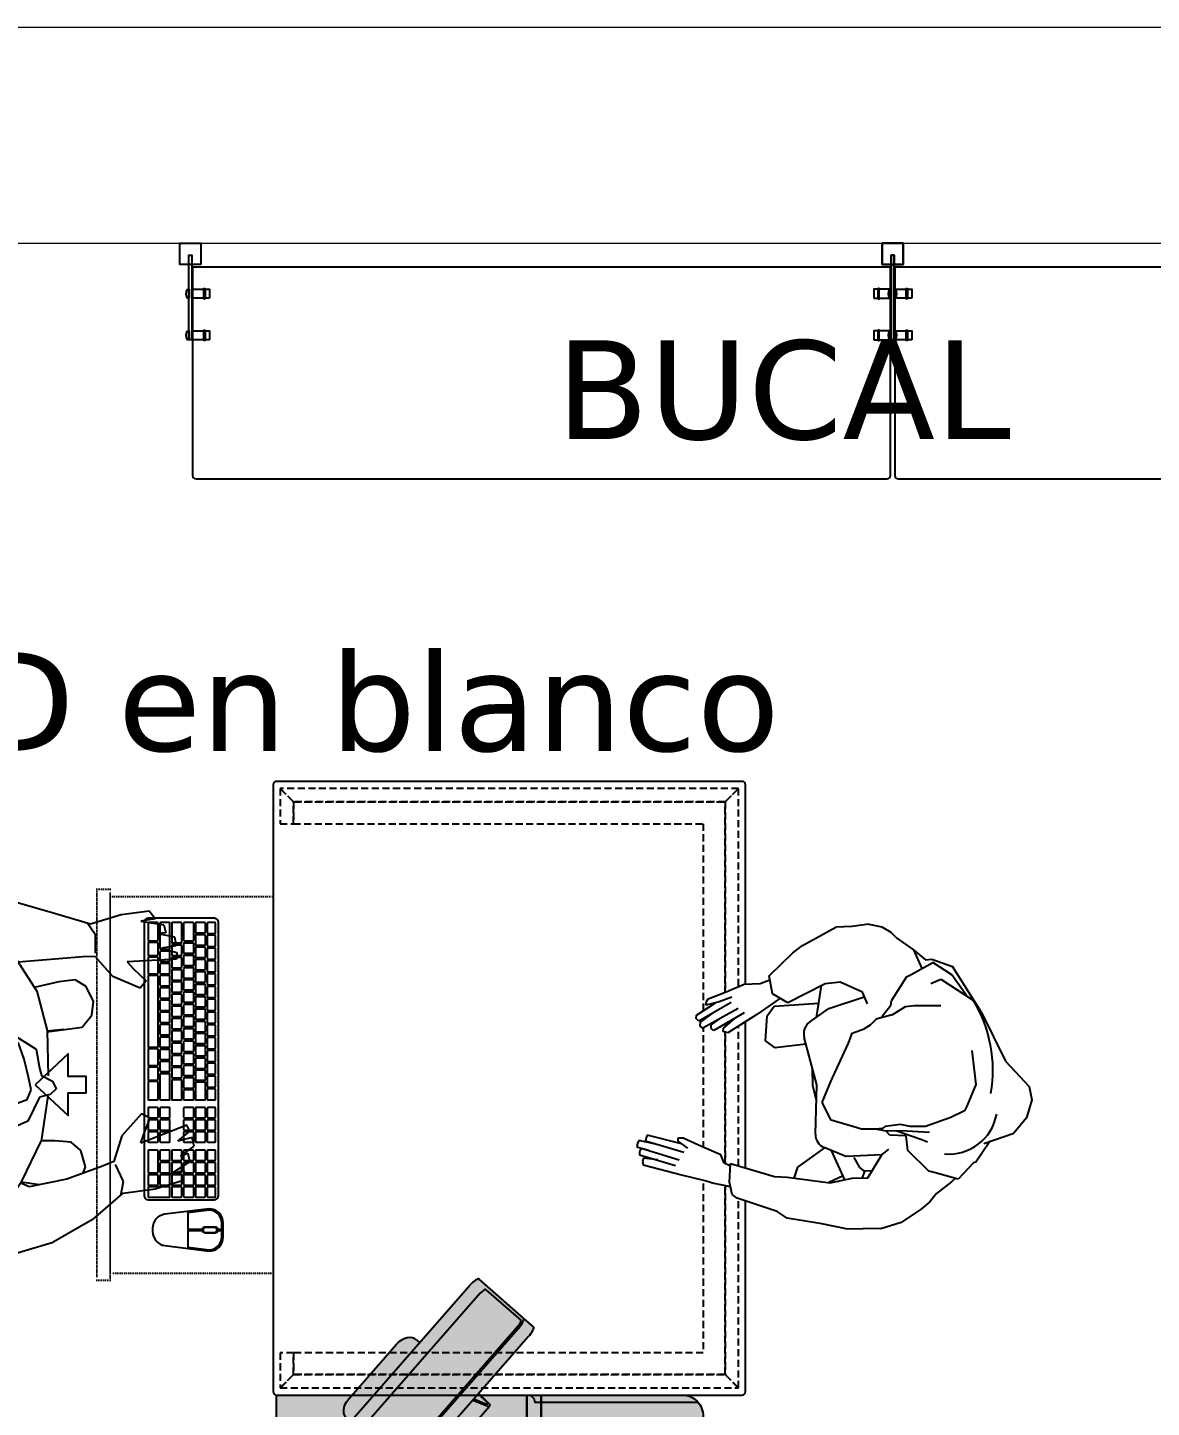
# Model space of a CAD drawing. Header units: inches. Extents: x -96389 to 34443, y 2 to 18625.
# Drawn here: x 24701 to 26295, y 10830 to 12786 of the extents above; entities that cross this region are included whole.
import ezdxf

# ---------------------------------------------------------------- set-up
doc = ezdxf.new("R2010")
doc.units = ezdxf.units.IN
doc.header["$LTSCALE"] = 2
doc.header["$MEASUREMENT"] = 0
doc.set_wipeout_variables(frame=1)
doc.linetypes.add('Discontinua JB', pattern=[0.75, 0.5, -0.25])
doc.linetypes.add('Puntets JB', pattern=[3, 0, -3])
for name, color, linetype in [('Arturo', 8, 'Continuous'), ('CONCEP 2D', 7, 'Continuous'), ('Imac JB', 8, 'Continuous'), ('Impresora Tiket JB', 8, 'Continuous'), ('Linea Capa Color 0000 JB', 7, 'Continuous'), ('Linea Capa Color 0140 Blau Vidre JB', 140, 'Continuous'), ('Linea Capa Color 0252 Gris Parets JB', 252, 'Continuous'), ('LÍNEA MEDIA', 255, 'Continuous'), ('TEXTO', 7, 'Continuous')]:
    doc.layers.add(name, color=color, linetype=linetype)

# ---------------------------------------------------------------- blocks, each defined once
blk = doc.blocks.new('Planta teclat + ratoli 2020 JB')
at = {"layer": 'Impresora Tiket JB'}
for points in [[(163.1, 99.5, 0.414201), (157.1, 105.4), (-229.9, 105.4, 0.38771), (-236, 99.9), (-236, 6, 0.414201), (-229.9, 0), (157.1, 0, 0.414201), (163.1, 6)], [(-214.2, 100.3, 0.450069), (-215.4, 101.5), (-228.7, 101.5, 0.45007), (-229.9, 100.3), (-229.9, 91, 0.411174), (-228.7, 89.5), (-215.4, 89.5, 0.411173), (-214.2, 91)], [(-196, 100.3, 0.450069), (-197.3, 101.5), (-210.6, 101.5, 0.45007), (-211.8, 100.3), (-211.8, 91, 0.411174), (-210.6, 89.5), (-197.3, 89.5, 0.411173), (-196, 91)], [(-177.9, 100.3, 0.450069), (-179.1, 101.5), (-192.4, 101.5, 0.45007), (-193.6, 100.3), (-193.6, 91, 0.411174), (-192.4, 89.5), (-179.1, 89.5, 0.411173), (-177.9, 91)], [(-159.8, 100.3, 0.450069), (-161, 101.5), (-174.3, 101.5, 0.45007), (-175.5, 100.3), (-175.5, 91, 0.411174), (-174.3, 89.5), (-161, 89.5, 0.411173), (-159.8, 91)], [(-141.6, 100.3, 0.450069), (-142.8, 101.5), (-156.1, 101.5, 0.45007), (-157.3, 100.3), (-157.3, 91, 0.411174), (-156.1, 89.5), (-142.8, 89.5, 0.411173), (-141.6, 91)], [(-123.5, 100.3, 0.450069), (-124.7, 101.5), (-138, 101.5, 0.45007), (-139.2, 100.3), (-139.2, 91, 0.411174), (-138, 89.5), (-124.7, 89.5, 0.411173), (-123.5, 91)], [(-105.3, 100.3, 0.450069), (-106.6, 101.5), (-119.9, 101.5, 0.45007), (-121.1, 100.3), (-121.1, 91, 0.411174), (-119.9, 89.5), (-106.6, 89.5, 0.411173), (-105.3, 91)], [(-87.2, 100.3, 0.450069), (-88.4, 101.5), (-101.7, 101.5, 0.45007), (-102.9, 100.3), (-102.9, 91, 0.411174), (-101.7, 89.5), (-88.4, 89.5, 0.411173), (-87.2, 91)], [(-69.1, 100.3, 0.450069), (-70.3, 101.5), (-83.6, 101.5, 0.45007), (-84.8, 100.3), (-84.8, 91, 0.411174), (-83.6, 89.5), (-70.3, 89.5, 0.411173), (-69.1, 91)], [(-50.9, 100.3, 0.450069), (-52.1, 101.5), (-65.4, 101.5, 0.45007), (-66.7, 100.3), (-66.7, 91, 0.411174), (-65.4, 89.5), (-52.1, 89.5, 0.411173), (-50.9, 91)], [(-32.8, 100.3, 0.450069), (-34, 101.5), (-47.3, 101.5, 0.45007), (-48.5, 100.3), (-48.5, 91, 0.411174), (-47.3, 89.5), (-34, 89.5, 0.411173), (-32.8, 91)], [(-14.7, 100.3, 0.450069), (-15.9, 101.5), (-29.2, 101.5, 0.45007), (-30.4, 100.3), (-30.4, 91, 0.411174), (-29.2, 89.5), (-15.9, 89.5, 0.411173), (-14.7, 91)], [(3.5, 100.3, 0.450069), (2.3, 101.5), (-11, 101.5, 0.45007), (-12.2, 100.3), (-12.2, 91, 0.411174), (-11, 89.5), (2.3, 89.5, 0.411173), (3.5, 91)], [(21.6, 100.3, 0.450069), (20.4, 101.5), (7.1, 101.5, 0.45007), (5.9, 100.3), (5.9, 91, 0.411174), (7.1, 89.5), (20.4, 89.5, 0.411173), (21.6, 91)], [(47, 100.3, 0.450069), (45.8, 101.5), (33.7, 101.5, 0.45007), (32.5, 100.3), (32.5, 91, 0.411174), (33.7, 89.5), (45.8, 89.5, 0.411173), (47, 91)], [(64.6, 100.3, 0.450069), (63.3, 101.5), (51.3, 101.5, 0.45007), (50, 100.3), (50, 91, 0.411174), (51.3, 89.5), (63.3, 89.5, 0.411173), (64.6, 91)], [(81.5, 100.3, 0.450069), (80.3, 101.5), (68.2, 101.5, 0.45007), (67, 100.3), (67, 91, 0.411174), (68.2, 89.5), (80.3, 89.5, 0.411173), (81.5, 91)], [(107.5, 100.3, 0.450069), (106.3, 101.5), (94.2, 101.5, 0.45007), (93, 100.3), (93, 91, 0.411174), (94.2, 89.5), (106.3, 89.5, 0.411173), (107.5, 91)], [(125, 100.3, 0.450069), (123.8, 101.5), (111.7, 101.5, 0.45007), (110.5, 100.3), (110.5, 91, 0.411174), (111.7, 89.5), (123.8, 89.5, 0.411173), (125, 91)], [(142.6, 100.3, 0.450069), (141.3, 101.5), (129.3, 101.5, 0.45007), (128, 100.3), (128, 91, 0.411174), (129.3, 89.5), (141.3, 89.5, 0.411173), (142.6, 91)], [(159.5, 100.3, 0.450069), (158.3, 101.5), (146.2, 101.5, 0.45007), (145, 100.3), (145, 91, 0.411174), (146.2, 89.5), (158.3, 89.5, 0.411173), (159.5, 91)], [(203.6, 12.2), (208.3, 12.2, 0.378242), (228.1, 29.7), (236, 92.2, 0.414214), (216, 112.2), (196, 112.2, 0.414214), (176, 92.2), (183.8, 29.7, 0.378242)], [(201.5, 100.2, -0.350001), (205, 104.6), (205, 110.2), (196, 110.2, 0.412242), (178, 92.3), (181.7, 62.2), (205, 62.2), (205, 82.8, -0.350001), (201.5, 87.2)], [(209.5, 100.2, 1), (202.5, 100.2), (202.5, 87.2, 1), (209.5, 87.2)], [(234, 92.3, 0.412242), (216, 110.2), (207, 110.2), (207, 104.6, -0.350001), (210.5, 100.2), (210.5, 87.2, -0.350001), (207, 82.8), (207, 62.2), (230.2, 62.2)], [(-215.4, 85.9, 0.414201), (-216.6, 87.1), (-228.7, 87.1, 0.414201), (-229.9, 85.9), (-229.9, 74, 0.414188), (-228.7, 72.8), (-216.6, 72.8, 0.414201), (-215.4, 74)], [(-197.9, 85.9, 0.414201), (-199.1, 87.1), (-211.2, 87.1, 0.414201), (-212.4, 85.9), (-212.4, 74, 0.414188), (-211.2, 72.8), (-199.1, 72.8, 0.414201), (-197.9, 74)], [(-180.3, 85.9, 0.414201), (-181.5, 87.1), (-193.6, 87.1, 0.414201), (-194.8, 85.9), (-194.8, 74, 0.414188), (-193.6, 72.8), (-181.5, 72.8, 0.414201), (-180.3, 74)], [(-162.8, 85.9, 0.414201), (-164, 87.1), (-176.1, 87.1, 0.414201), (-177.3, 85.9), (-177.3, 74, 0.414188), (-176.1, 72.8), (-164, 72.8, 0.414201), (-162.8, 74)], [(-145.3, 85.9, 0.414201), (-146.5, 87.1), (-158.6, 87.1, 0.414201), (-159.8, 85.9), (-159.8, 74, 0.414188), (-158.6, 72.8), (-146.5, 72.8, 0.414201), (-145.3, 74)], [(-127.7, 85.9, 0.414201), (-128.9, 87.1), (-141, 87.1, 0.414201), (-142.2, 85.9), (-142.2, 74, 0.414188), (-141, 72.8), (-128.9, 72.8, 0.414201), (-127.7, 74)], [(-110.2, 85.9, 0.414201), (-111.4, 87.1), (-123.5, 87.1, 0.414201), (-124.7, 85.9), (-124.7, 74, 0.414188), (-123.5, 72.8), (-111.4, 72.8, 0.414201), (-110.2, 74)], [(-92.7, 85.9, 0.414201), (-93.9, 87.1), (-106, 87.1, 0.414201), (-107.2, 85.9), (-107.2, 74, 0.414188), (-106, 72.8), (-93.9, 72.8, 0.414201), (-92.7, 74)], [(-75.1, 85.9, 0.414201), (-76.3, 87.1), (-88.4, 87.1, 0.414201), (-89.6, 85.9), (-89.6, 74, 0.414188), (-88.4, 72.8), (-76.3, 72.8, 0.414201), (-75.1, 74)], [(-58.2, 85.9, 0.414201), (-59.4, 87.1), (-71.5, 87.1, 0.414201), (-72.7, 85.9), (-72.7, 74, 0.414188), (-71.5, 72.8), (-59.4, 72.8, 0.414201), (-58.2, 74)], [(-40.7, 85.9, 0.414201), (-41.9, 87.1), (-54, 87.1, 0.414201), (-55.2, 85.9), (-55.2, 74, 0.414188), (-54, 72.8), (-41.9, 72.8, 0.414201), (-40.7, 74)], [(-23.1, 85.9, 0.414201), (-24.3, 87.1), (-36.4, 87.1, 0.414201), (-37.6, 85.9), (-37.6, 74, 0.414188), (-36.4, 72.8), (-24.3, 72.8, 0.414201), (-23.1, 74)], [(-6.2, 85.9, 0.414201), (-7.4, 87.1), (-19.5, 87.1, 0.414201), (-20.7, 85.9), (-20.7, 74, 0.414188), (-19.5, 72.8), (-7.4, 72.8, 0.414201), (-6.2, 74)], [(21.6, 85.9, 0.414201), (20.4, 87.1), (-2.6, 87.1, 0.414201), (-3.8, 85.9), (-3.8, 74, 0.414188), (-2.6, 72.8), (20.4, 72.8, 0.414201), (21.6, 74)], [(47, 85.9, 0.414201), (45.8, 87.1), (33.7, 87.1, 0.414201), (32.5, 85.9), (32.5, 74, 0.414188), (33.7, 72.8), (45.8, 72.8, 0.414201), (47, 74)], [(64.6, 85.9, 0.414201), (63.3, 87.1), (51.3, 87.1, 0.414201), (50, 85.9), (50, 74, 0.414188), (51.3, 72.8), (63.3, 72.8, 0.414201), (64.6, 74)], [(81.5, 85.9, 0.414201), (80.3, 87.1), (68.2, 87.1, 0.414201), (67, 85.9), (67, 74, 0.414188), (68.2, 72.8), (80.3, 72.8, 0.414201), (81.5, 74)], [(107.5, 85.9, 0.414201), (106.3, 87.1), (94.2, 87.1, 0.414201), (93, 85.9), (93, 74, 0.414188), (94.2, 72.8), (106.3, 72.8, 0.414201), (107.5, 74)], [(125, 85.9, 0.414201), (123.8, 87.1), (111.7, 87.1, 0.414201), (110.5, 85.9), (110.5, 74, 0.414188), (111.7, 72.8), (123.8, 72.8, 0.414201), (125, 74)], [(142.6, 85.9, 0.414201), (141.3, 87.1), (129.3, 87.1, 0.414201), (128, 85.9), (128, 74, 0.414188), (129.3, 72.8), (141.3, 72.8, 0.414201), (142.6, 74)], [(159.5, 85.9, 0.414201), (158.3, 87.1), (146.2, 87.1, 0.414201), (145, 85.9), (145, 74, 0.414188), (146.2, 72.8), (158.3, 72.8, 0.414201), (159.5, 74)], [(-203.8, 69.2, 0.414201), (-205.1, 70.4), (-228.7, 70.4, 0.414201), (-229.9, 69.2), (-229.9, 57.2, 0.414188), (-228.7, 56), (-205.1, 56, 0.414201), (-203.8, 57.2)], [(-186.3, 69.2, 0.414201), (-187.5, 70.4), (-199.6, 70.4, 0.414201), (-200.8, 69.2), (-200.8, 57.2, 0.414188), (-199.6, 56), (-187.5, 56, 0.414201), (-186.3, 57.2)], [(-168.8, 69.2, 0.414201), (-170, 70.4), (-182.1, 70.4, 0.414201), (-183.3, 69.2), (-183.3, 57.2, 0.414188), (-182.1, 56), (-170, 56, 0.414201), (-168.8, 57.2)], [(-151.2, 69.2, 0.414201), (-152.5, 70.4), (-164.5, 70.4, 0.414201), (-165.8, 69.2), (-165.8, 57.2, 0.414188), (-164.5, 56), (-152.5, 56, 0.414201), (-151.2, 57.2)], [(-134.3, 69.2, 0.414201), (-135.5, 70.4), (-147.6, 70.4, 0.414201), (-148.8, 69.2), (-148.8, 57.2, 0.414188), (-147.6, 56), (-135.5, 56, 0.414201), (-134.3, 57.2)], [(-116.8, 69.2, 0.414201), (-118, 70.4), (-130.1, 70.4, 0.414201), (-131.3, 69.2), (-131.3, 57.2, 0.414188), (-130.1, 56), (-118, 56, 0.414201), (-116.8, 57.2)], [(-99.2, 69.2, 0.414201), (-100.5, 70.4), (-112.5, 70.4, 0.414201), (-113.8, 69.2), (-113.8, 57.2, 0.414188), (-112.5, 56), (-100.5, 56, 0.414201), (-99.2, 57.2)], [(-82.3, 69.2, 0.414201), (-83.5, 70.4), (-95.6, 70.4, 0.414201), (-96.8, 69.2), (-96.8, 57.2, 0.414188), (-95.6, 56), (-83.5, 56, 0.414201), (-82.3, 57.2)], [(-64.8, 69.2, 0.414201), (-66, 70.4), (-78.1, 70.4, 0.414201), (-79.3, 69.2), (-79.3, 57.2, 0.414188), (-78.1, 56), (-66, 56, 0.414201), (-64.8, 57.2)], [(-47.2, 69.2, 0.414201), (-48.5, 70.4), (-60.5, 70.4, 0.414201), (-61.8, 69.2), (-61.8, 57.2, 0.414188), (-60.5, 56), (-48.5, 56, 0.414201), (-47.2, 57.2)], [(-29.7, 69.2, 0.414201), (-30.9, 70.4), (-43, 70.4, 0.414201), (-44.2, 69.2), (-44.2, 57.2, 0.414188), (-43, 56), (-30.9, 56, 0.414201), (-29.7, 57.2)], [(-12.8, 69.2, 0.414201), (-14, 70.4), (-26.1, 70.4, 0.414201), (-27.3, 69.2), (-27.3, 57.2, 0.414188), (-26.1, 56), (-14, 56, 0.414201), (-12.8, 57.2)], [(4.8, 69.2, 0.414201), (3.5, 70.4), (-8.5, 70.4, 0.414201), (-9.8, 69.2), (-9.8, 57.2, 0.414188), (-8.5, 56), (3.5, 56, 0.414201), (4.8, 57.2)], [(21.7, 69.2, 0.414201), (20.5, 70.4), (8.4, 70.4, 0.414201), (7.2, 69.2), (7.2, 57.2, 0.414188), (8.4, 56), (20.5, 56, 0.414201), (21.7, 57.2)], [(47, 69.2, 0.414201), (45.8, 70.4), (33.7, 70.4, 0.414201), (32.5, 69.2), (32.5, 57.2, 0.414188), (33.7, 56), (45.8, 56, 0.414201), (47, 57.2)], [(64.6, 69.2, 0.414201), (63.3, 70.4), (51.3, 70.4, 0.414201), (50, 69.2), (50, 57.2, 0.414188), (51.3, 56), (63.3, 56, 0.414201), (64.6, 57.2)], [(81.5, 69.2, 0.414201), (80.2, 70.4), (68.2, 70.4, 0.414201), (66.9, 69.2), (66.9, 57.2, 0.414188), (68.2, 56), (80.2, 56, 0.414201), (81.5, 57.2)], [(107.5, 69.2, 0.414201), (106.3, 70.4), (94.2, 70.4, 0.414201), (93, 69.2), (93, 57.2, 0.414188), (94.2, 56), (106.3, 56, 0.414201), (107.5, 57.2)], [(125, 69.2, 0.414201), (123.8, 70.4), (111.7, 70.4, 0.414201), (110.5, 69.2), (110.5, 57.2, 0.414188), (111.7, 56), (123.8, 56, 0.414201), (125, 57.2)], [(142.6, 69.2, 0.414201), (141.3, 70.4), (129.3, 70.4, 0.414201), (128, 69.2), (128, 57.2, 0.414188), (129.3, 56), (141.3, 56, 0.414201), (142.6, 57.2)], [(159.5, 69.2, 0.414201), (158.3, 70.4), (146.2, 70.4, 0.414201), (145, 69.2), (145, 57.2, 0.414188), (146.2, 56), (158.3, 56, 0.414201), (159.5, 57.2)], [(-200.9, 52.4, 0.414201), (-202.1, 53.6), (-228.7, 53.6, 0.414201), (-229.9, 52.4), (-229.9, 40.4, 0.414188), (-228.7, 39.2), (-202.1, 39.2, 0.414201), (-200.9, 40.4)], [(-183.3, 52.4, 0.414201), (-184.6, 53.6), (-196.7, 53.6, 0.414201), (-197.9, 52.4), (-197.9, 40.4, 0.414188), (-196.7, 39.2), (-184.6, 39.2, 0.414201), (-183.3, 40.4)], [(-165.8, 52.4, 0.414201), (-167, 53.6), (-179.1, 53.6, 0.414201), (-180.3, 52.4), (-180.3, 40.4, 0.414188), (-179.1, 39.2), (-167, 39.2, 0.414201), (-165.8, 40.4)], [(-148.3, 52.4, 0.414201), (-149.5, 53.6), (-161.6, 53.6, 0.414201), (-162.8, 52.4), (-162.8, 40.4, 0.414188), (-161.6, 39.2), (-149.5, 39.2, 0.414201), (-148.3, 40.4)], [(-131.3, 52.4, 0.414201), (-132.6, 53.6), (-144.7, 53.6, 0.414201), (-145.9, 52.4), (-145.9, 40.4, 0.414188), (-144.7, 39.2), (-132.6, 39.2, 0.414201), (-131.3, 40.4)], [(-113.8, 52.4, 0.414201), (-115, 53.6), (-127.1, 53.6, 0.414201), (-128.3, 52.4), (-128.3, 40.4, 0.414188), (-127.1, 39.2), (-115, 39.2, 0.414201), (-113.8, 40.4)], [(-96.9, 52.4, 0.414201), (-98.1, 53.6), (-110.2, 53.6, 0.414201), (-111.4, 52.4), (-111.4, 40.4, 0.414188), (-110.2, 39.2), (-98.1, 39.2, 0.414201), (-96.9, 40.4)], [(-79.3, 52.4, 0.414201), (-80.6, 53.6), (-92.7, 53.6, 0.414201), (-93.9, 52.4), (-93.9, 40.4, 0.414188), (-92.7, 39.2), (-80.6, 39.2, 0.414201), (-79.3, 40.4)], [(-61.8, 52.4, 0.414201), (-63, 53.6), (-75.1, 53.6, 0.414201), (-76.3, 52.4), (-76.3, 40.4, 0.414188), (-75.1, 39.2), (-63, 39.2, 0.414201), (-61.8, 40.4)], [(-44.3, 52.4, 0.414201), (-45.5, 53.6), (-57.6, 53.6, 0.414201), (-58.8, 52.4), (-58.8, 40.4, 0.414188), (-57.6, 39.2), (-45.5, 39.2, 0.414201), (-44.3, 40.4)], [(-26.7, 52.4, 0.414201), (-28, 53.6), (-40, 53.6, 0.414201), (-41.3, 52.4), (-41.3, 40.4, 0.414188), (-40, 39.2), (-28, 39.2, 0.414201), (-26.7, 40.4)], [(-9.8, 52.4, 0.414201), (-11, 53.6), (-23.1, 53.6, 0.414201), (-24.3, 52.4), (-24.3, 40.4, 0.414188), (-23.1, 39.2), (-11, 39.2, 0.414201), (-9.8, 40.4)], [(21.6, 52.4, 0.414201), (20.4, 53.6), (-5.6, 53.6, 0.414201), (-6.8, 52.4), (-6.8, 40.4, 0.414188), (-5.6, 39.2), (20.4, 39.2, 0.414201), (21.6, 40.4)], [(107.5, 52.4, 0.414201), (106.3, 53.6), (94.2, 53.6, 0.414201), (93, 52.4), (93, 40.4, 0.414188), (94.2, 39.2), (106.3, 39.2, 0.414201), (107.5, 40.4)], [(125, 52.4, 0.414201), (123.8, 53.6), (111.7, 53.6, 0.414201), (110.5, 52.4), (110.5, 40.4, 0.414188), (111.7, 39.2), (123.8, 39.2, 0.414201), (125, 40.4)], [(142.6, 52.4, 0.414201), (141.3, 53.6), (129.3, 53.6, 0.414201), (128, 52.4), (128, 40.4, 0.414188), (129.3, 39.2), (141.3, 39.2, 0.414201), (142.6, 40.4)], [(159.5, 52.4, 0.414201), (158.3, 53.6), (146.2, 53.6, 0.414201), (145, 52.4), (145, 40.4, 0.414188), (146.2, 39.2), (158.3, 39.2, 0.414201), (159.5, 40.4)], [(-192.1, 35.6, 0.414201), (-193.3, 36.8), (-228.7, 36.8, 0.414201), (-229.9, 35.6), (-229.9, 23.6, 0.414188), (-228.7, 22.4), (-193.3, 22.4, 0.414201), (-192.1, 23.6)], [(-203.8, 18.8, 0.414201), (-205.1, 20), (-228.7, 20, 0.414201), (-229.9, 18.8), (-229.9, 6.9, 0.414188), (-228.7, 5.7), (-205.1, 5.7, 0.414201), (-203.8, 6.9)], [(-183, 18.8, 0.414201), (-184.3, 20), (-200.2, 20, 0.414201), (-201.4, 18.8), (-201.4, 6.9, 0.414188), (-200.2, 5.7), (-184.3, 5.7, 0.414201), (-183, 6.9)], [(-174.6, 35.6, 0.414201), (-175.8, 36.8), (-187.9, 36.8, 0.414201), (-189.1, 35.6), (-189.1, 23.6, 0.414188), (-187.9, 22.4), (-175.8, 22.4, 0.414201), (-174.6, 23.6)], [(-157.1, 18.8, 0.414201), (-158.3, 20), (-179.4, 20, 0.414201), (-180.6, 18.8), (-180.6, 6.9, 0.414188), (-179.4, 5.7), (-158.3, 5.7, 0.414201), (-157.1, 6.9)], [(-157, 35.6, 0.414201), (-158.3, 36.8), (-170.3, 36.8, 0.414201), (-171.6, 35.6), (-171.6, 23.6, 0.414188), (-170.3, 22.4), (-158.3, 22.4, 0.414201), (-157, 23.6)], [(-140.1, 35.6, 0.414201), (-141.3, 36.8), (-153.4, 36.8, 0.414201), (-154.6, 35.6), (-154.6, 23.6, 0.414188), (-153.4, 22.4), (-141.3, 22.4, 0.414201), (-140.1, 23.6)], [(-53, 18.8, 0.414201), (-54.3, 20), (-153.4, 20, 0.414201), (-154.6, 18.8), (-154.6, 6.9, 0.414188), (-153.4, 5.7), (-54.3, 5.7, 0.414201), (-53, 6.9)], [(-122.6, 35.6, 0.414201), (-123.8, 36.8), (-135.9, 36.8, 0.414201), (-137.1, 35.6), (-137.1, 23.6, 0.414188), (-135.9, 22.4), (-123.8, 22.4, 0.414201), (-122.6, 23.6)], [(-105, 35.6, 0.414201), (-106.3, 36.8), (-118.3, 36.8, 0.414201), (-119.6, 35.6), (-119.6, 23.6, 0.414188), (-118.3, 22.4), (-106.3, 22.4, 0.414201), (-105, 23.6)], [(-88.1, 35.6, 0.414201), (-89.3, 36.8), (-101.4, 36.8, 0.414201), (-102.6, 35.6), (-102.6, 23.6, 0.414188), (-101.4, 22.4), (-89.3, 22.4, 0.414201), (-88.1, 23.6)], [(-70.6, 35.6, 0.414201), (-71.8, 36.8), (-83.9, 36.8, 0.414201), (-85.1, 35.6), (-85.1, 23.6, 0.414188), (-83.9, 22.4), (-71.8, 22.4, 0.414201), (-70.6, 23.6)], [(-53, 35.6, 0.414201), (-54.3, 36.8), (-66.3, 36.8, 0.414201), (-67.6, 35.6), (-67.6, 23.6, 0.414188), (-66.3, 22.4), (-54.3, 22.4, 0.414201), (-53, 23.6)], [(-27.1, 18.8, 0.414201), (-28.3, 20), (-49.4, 20, 0.414201), (-50.6, 18.8), (-50.6, 6.9, 0.414188), (-49.4, 5.7), (-28.3, 5.7, 0.414201), (-27.1, 6.9)], [(-35.5, 35.6, 0.414201), (-36.7, 36.8), (-48.8, 36.8, 0.414201), (-50, 35.6), (-50, 23.6, 0.414188), (-48.8, 22.4), (-36.7, 22.4, 0.414201), (-35.5, 23.6)], [(-18.6, 35.6, 0.414201), (-19.8, 36.8), (-31.9, 36.8, 0.414201), (-33.1, 35.6), (-33.1, 23.6, 0.414188), (-31.9, 22.4), (-19.8, 22.4, 0.414201), (-18.6, 23.6)], [(-6.3, 18.8, 0.414201), (-7.5, 20), (-23.5, 20, 0.414201), (-24.7, 18.8), (-24.7, 6.9, 0.414188), (-23.5, 5.7), (-7.5, 5.7, 0.414201), (-6.3, 6.9)], [(21.6, 35.6, 0.414201), (20.4, 36.8), (-14.3, 36.8, 0.414201), (-15.6, 35.6), (-15.6, 23.6, 0.414188), (-14.3, 22.4), (20.4, 22.4, 0.414201), (21.6, 23.6)], [(21.6, 18.8, 0.414201), (20.4, 20), (-3.2, 20, 0.414201), (-4.4, 18.8), (-4.4, 6.9, 0.414188), (-3.2, 5.7), (20.4, 5.7, 0.414201), (21.6, 6.9)], [(47, 35.6, 0.414201), (45.8, 36.8), (33.7, 36.8, 0.414201), (32.5, 35.6), (32.5, 23.6, 0.414188), (33.7, 22.4), (45.8, 22.4, 0.414201), (47, 23.6)], [(47, 18.8, 0.414201), (45.8, 20), (33.7, 20, 0.414201), (32.5, 18.8), (32.5, 6.9, 0.414188), (33.7, 5.7), (45.8, 5.7, 0.414201), (47, 6.9)], [(64.6, 35.6, 0.414201), (63.3, 36.8), (51.3, 36.8, 0.414201), (50, 35.6), (50, 23.6, 0.414188), (51.3, 22.4), (63.3, 22.4, 0.414201), (64.6, 23.6)], [(64.6, 18.8, 0.414201), (63.3, 20), (51.3, 20, 0.414201), (50, 18.8), (50, 6.9, 0.414188), (51.3, 5.7), (63.3, 5.7, 0.414201), (64.6, 6.9)], [(81.5, 35.6, 0.414201), (80.3, 36.8), (68.2, 36.8, 0.414201), (67, 35.6), (67, 23.6, 0.414188), (68.2, 22.4), (80.3, 22.4, 0.414201), (81.5, 23.6)], [(81.5, 18.8, 0.414201), (80.3, 20), (68.2, 20, 0.414201), (67, 18.8), (67, 6.9, 0.414188), (68.2, 5.7), (80.3, 5.7, 0.414201), (81.5, 6.9)], [(107.5, 35.6, 0.414201), (106.3, 36.8), (94.2, 36.8, 0.414201), (93, 35.6), (93, 23.6, 0.414188), (94.2, 22.4), (106.3, 22.4, 0.414201), (107.5, 23.6)], [(125, 18.8, 0.414201), (123.8, 20), (94.2, 20, 0.414201), (93, 18.8), (93, 6.9, 0.414188), (94.2, 5.7), (123.8, 5.7, 0.414201), (125, 6.9)], [(125, 35.6, 0.414201), (123.8, 36.8), (111.7, 36.8, 0.414201), (110.5, 35.6), (110.5, 23.6, 0.414188), (111.7, 22.4), (123.8, 22.4, 0.414201), (125, 23.6)], [(142.6, 35.6, 0.414201), (141.3, 36.8), (129.3, 36.8, 0.414201), (128, 35.6), (128, 23.6, 0.414188), (129.3, 22.4), (141.3, 22.4, 0.414201), (142.6, 23.6)], [(142.6, 18.8, 0.414201), (141.3, 20), (129.3, 20, 0.414201), (128, 18.8), (128, 6.9, 0.414188), (129.3, 5.7), (141.3, 5.7, 0.414201), (142.6, 6.9)], [(159.5, 35.6, 0.414201), (158.3, 36.8), (146.2, 36.8, 0.414201), (145, 35.6), (145, 6.9, 0.414188), (146.2, 5.7), (158.3, 5.7, 0.414201), (159.5, 6.9)]]:
    blk.add_lwpolyline(points, format="xyb", close=True, dxfattribs=at)
blk = doc.blocks.new('Arturo')
at = {"layer": 'Arturo'}
for p, q in [((80.2, 161, 0), (67.6, 157.8, 0)), ((67.6, 157.8, 0), (73.1, 137.5, 0)), ((94.1, 141.6, 0), (80.2, 161, 0)), ((58.5, 154.8, 0), (50.1, 150.3, 0)), ((50.1, 150.3, 0), (75.9, 85.3, 0)), ((73.1, 137.5, 0), (58.5, 154.8, 0)), ((101.6, 154.5, 0), (90.3, 152.1, 0)), ((90.3, 152.1, 0), (94.1, 141.6, 0)), ((120, 126.7, 0), (101.6, 154.5, 0)), ((128.7, 143.9, 0), (114.5, 147.1, 0)), ((114.5, 147.1, 0), (120, 126.7, 0)), ((140.3, 105.3, 0), (128.7, 143.9, 0)), ((-238.8, 85, 0), (-233.7, 117.9, 0)), ((-233.7, 117.9, 0), (-222.5, 120.4, 0)), ((-222.5, 120.4, 0), (-221.6, 109.3, 0)), ((-221.6, 109.3, 0), (-217, 132.7, 0)), ((-217, 132.7, 0), (-204.2, 135.1, 0)), ((-204.2, 135.1, 0), (-200.7, 114.4, 0)), ((-200.7, 114.4, 0), (-194.6, 136.1, 0)), ((-194.6, 136.1, 0), (-185.2, 135.6, 0)), ((-185.2, 135.6, 0), (-181.5, 65.7, 0)), ((-253.9, 97, 0), (-242.3, 105.8, 0)), ((-242.3, 105.8, 0), (-238.8, 85, 0)), ((40.2, 98.5, 0), (34.2, 86.3, 0)), ((63.1, 89.2, 0), (40.2, 98.5, 0)), ((146.5, 60.3, 0), (140.3, 105.3, 0)), ((-248.5, 57.1, 0), (-253.9, 97, 0)), ((-171.5, 74.6, 0), (-154.6, 92.5, 0)), ((-144.1, 84, 0), (-160.6, 45.4, 0)), ((-154.6, 92.5, 0), (-144.1, 84, 0)), ((34.2, 86.3, 0), (65.3, 58.2, 0)), ((75.9, 85.3, 0), (63.1, 89.2, 0)), ((-181.5, 65.7, 0), (-171.5, 74.6, 0)), ((130.2, 60.6, 0), (105.8, 49.3, 0)), ((150.1, 56.9, 0), (130.2, 60.6, 0)), ((183.6, 17.5, 0), (146.5, 60.3, 0)), ((-235.3, 13.6, 0), (-248.5, 57.1, 0)), ((-160.6, 45.4, 0), (-189.1, 20.3, 0)), ((65.3, 58.2, 0), (101.6, 47.1, 0)), ((101.6, 47.1, 0), (108.4, 31, 0)), ((-237.2, 9, 0), (-220.6, 20.6, 0)), ((-220.6, 20.6, 0), (-193.8, 20.6, 0)), ((-189.1, 20.3, 0), (-188.5, 2.9, 0)), ((108.4, 31, 0), (126.8, -20, 0)), ((108.4, 31, 0), (126.8, -20, 0)), ((-251.3, -40.8, 0), (-235.3, 13.6, 0)), ((-188.5, 2.9, 0), (-180.8, -88.4, 0)), ((-146.4, 7.8, 0), (-155.8, -8.2, 0)), ((-125, 18.2, 0), (-146.4, 7.8, 0)), ((-105.7, 15.7, 0), (-125, 18.2, 0)), ((-88.9, 1.8, 0), (-105.7, 15.7, 0)), ((-82.2, -47.8, 0), (-88.9, 1.8, 0)), ((86.3, 0.3, 0), (74.1, -13.6, 0)), ((109.4, 6.5, 0), (86.3, 0.3, 0)), ((118.3, 3.5, 0), (109.4, 6.5, 0)), ((183.6, 17.5, 0), (216.3, -39.4, 0)), ((-155.8, -8.2, 0), (-152.9, -31.1, 0)), ((74.1, -13.6, 0), (72.6, -36.7, 0)), ((-152.9, -31.1, 0), (-145.1, -65.9, 0)), ((-85.4, -24.2, 0), (-83.3, -47.8, 0)), ((-12, -40.1, 0), (-1.1, -34.9, 0)), ((-1.1, -34.9, 0), (6.8, -43.3, 0)), ((72.6, -36.7, 0), (72.4, -55.9, 0)), ((126.8, -20, 0), (137.8, -73.4, 0)), ((-271.4, -110.8, 0), (-251.3, -40.8, 0)), ((-139.8, -62.5, 0), (-84.1, -47.8, 0)), ((-84.1, -47.8, 0), (-19.9, -46.2, 0)), ((-57.7, -63.2, 0), (-30.5, -58.5, 0)), ((-30.5, -58.5, 0), (-20.4, -55.5, 0)), ((-20.4, -55.5, 0), (-12, -40.1, 0)), ((6.8, -43.3, 0), (10.5, -58.4, 0)), ((9, -46.7, 0), (73.1, -56, 0)), ((10.5, -58.4, 0), (44.3, -75.2, 0)), ((130.7, -84.3, 0), (73.1, -56, 0)), ((134.8, -58.5, 0), (130.9, -84.4, 0)), ((236.8, -109.3, 0), (216.3, -39.4, 0)), ((-178.2, -87, 0), (-139.8, -62.5, 0)), ((-75.8, -92.6, 0), (-57.7, -63.2, 0)), ((-17.8, -74, 0), (-43.4, -80.4, 0)), ((-0.1, -70.4, 0), (-17.8, -74, 0)), ((13.7, -76, 0), (-0.1, -70.4, 0)), ((20.6, -93.8, 0), (13.7, -76, 0)), ((44.3, -75.2, 0), (62, -113.7, 0)), ((137.8, -73.4, 0), (132.2, -85, 0)), ((-178.2, -87, 0), (-205.4, -101.9, 0)), ((-85.8, -152.2, 0), (-75.8, -92.6, 0)), ((-66.1, -88.5, 0), (-76.6, -105.3, 0)), ((-43.4, -80.4, 0), (-66.1, -88.5, 0)), ((22.2, -120.2, 0), (20.6, -93.8, 0)), ((33.2, -94.6, 0), (24.8, -102, 0)), ((47.2, -97, 0), (33.2, -94.6, 0)), ((60.3, -117.6, 0), (47.2, -97, 0)), ((130.7, -84.3, 0), (165.5, -107.5, 0)), ((-261.6, -157.2, 0), (-271.4, -110.8, 0)), ((-205.4, -101.9, 0), (-221.2, -106.5, 0)), ((24.8, -102, 0), (22.2, -120.2, 0)), ((62, -113.7, 0), (67.4, -155.2, 0)), ((165.5, -107.5, 0), (179, -100.4, 0)), ((227.3, -155.8, 0), (236.8, -109.3, 0)), ((-81.7, -206.7, 0), (-85.8, -152.2, 0)), ((67.4, -155.2, 0), (65.1, -193, 0)), ((227.3, -155.8, 0), (169.5, -218.7, 0)), ((-232.4, -182.8, 0), (-261.6, -157.2, 0)), ((-160.7, -220.3, 0), (-232.4, -182.8, 0)), ((65.1, -193, 0), (41.1, -238.5, 0)), ((-63, -237.9, 0), (-81.7, -206.7, 0)), ((-85.5, -263.5, 0), (-160.7, -220.3, 0)), ((169.5, -218.7, 0), (112.6, -248.9, 0)), ((-6.6, -252.6, 0), (-63, -237.9, 0)), ((41.1, -238.5, 0), (-6.6, -252.6, 0)), ((112.6, -248.9, 0), (88.5, -254.5, 0)), ((11.1, -270.1, 0), (-85.5, -263.5, 0)), ((88.5, -254.5, 0), (11.1, -270.1, 0))]:
    blk.add_line(p, q, dxfattribs=at)
blk = doc.blocks.new('PM202307281047')
at = {"layer": 'Linea Capa Color 0000 JB', "ltscale": 5}
h = blk.add_hatch(color=254, dxfattribs=at)
h.paths.add_polyline_path([(0, 355), (350, 355), (350, 375), (0, 375)])
edge = h.paths.add_edge_path()
edge.add_arc((320, 575), 30, 0, 90)
edge.add_line((320, 605), (30, 605))
edge.add_arc((30, 575), 30, 90, 180)
edge.add_line((0, 575), (0, 375))
edge.add_line((0, 375), (350, 375))
edge.add_line((350, 375), (350, 575))
h.paths.add_polyline_path([(350, 355), (0, 355), (0, 0), (350, 0)])
edge = h.paths.add_edge_path(flags=16)
edge.add_arc((175, 333), 20, 0, 360)
at = {"layer": 'Linea Capa Color 0000 JB'}
blk.add_lwpolyline([(350, 575, 0.414214), (320, 605), (30, 605, 0.414214), (0, 575), (0, 375), (350, 375)], format="xyb", close=True, dxfattribs=at)
for points in [[(0, 355), (350, 355), (350, 375), (0, 375)], [(350, 355), (0, 355), (0, 0), (350, 0)]]:
    blk.add_lwpolyline(points, close=True, dxfattribs=at)
at = {"layer": 'Linea Capa Color 0000 JB', "color": 7, "lineweight": 13, "ltscale": 10}
blk.add_circle((175, 333), 20, dxfattribs=at)
blk = doc.blocks.new('PM202307261202')
at = {"layer": 'Linea Capa Color 0252 Gris Parets JB', "ltscale": 10}
h = blk.add_hatch(color=256, dxfattribs=at)
h.dxf.hatch_style = 1
h.set_gradient(color1=(255, 255, 255), tint=1)
edge = h.paths.add_edge_path()
edge.add_line((198.1, -129.8), (198.1, -45.9))
edge.add_line((198.1, -45.9), (198.1, -27.3))
edge.add_ellipse((182.4, -27.3), major_axis=(15.6, 0), ratio=0.260994, start_angle=360, end_angle=450)
edge.add_line((182.4, -23.3), (75.7, -23.3))
edge.add_line((75.7, -23.3), (74.5, -2))
edge.add_arc((72.4, -2.1), 2.12, 3.2326, 93.8219)
edge.add_line((72.2, 0), (-72.2, 0))
edge.add_arc((-72.1, -2.1), 2.12, 93.8219, 176.7674)
edge.add_line((-74.2, -2), (-75.4, -23.3))
edge.add_line((-75.4, -23.3), (-182.1, -23.3))
edge.add_ellipse((-182.1, -27.3), major_axis=(-15.6, 0), ratio=0.260994, start_angle=-90, end_angle=0)
edge.add_line((-197.8, -27.3), (-197.8, -45.9))
edge.add_line((-197.8, -45.9), (-197.8, -129.8))
edge.add_ellipse((-183.3, -129.8), major_axis=(-14.5, 0), ratio=0.280083, start_angle=0, end_angle=90.0021)
edge.add_line((-183.3, -133.9), (-74.7, -133.9))
edge.add_line((-74.7, -133.9), (-74.7, -139))
edge.add_ellipse((-51.3, -139), major_axis=(-23.4, 0), ratio=0.769865, start_angle=0, end_angle=90)
edge.add_line((-51.3, -157), (51.5, -157))
edge.add_ellipse((51.5, -139), major_axis=(23.4, 0), ratio=0.769865, start_angle=270, end_angle=360)
edge.add_line((74.9, -139), (74.9, -133.9))
edge.add_line((74.9, -133.9), (183.1, -133.9))
edge.add_ellipse((183.6, -129.8), major_axis=(14.5, 0), ratio=0.280083, start_angle=268.2724, end_angle=360)
at = {"layer": 'Imac JB'}
for p, q in [((-72, 0), (72.2, 0)), ((-75.4, -23.3), (-74.2, -2)), ((-73.6, -5.2), (-74.6, -23.3)), ((-65.2, -23.3), (-71.5, -4.9)), ((-70.1, -1.4), (-62.5, -23.3)), ((70.4, -1.4), (62.8, -23.3)), ((65.5, -23.3), (71.8, -4.9)), ((73.9, -5.2), (74.9, -23.3)), ((75.7, -23.3), (74.5, -2)), ((-197.8, -27.3), (-197.8, -45.9)), ((182.4, -23.3), (-182.1, -23.3)), ((198.1, -27.3), (198.1, -45.9)), ((-197.8, -45.9), (-197.8, -129.8)), ((-193, -112.7), (-193, -47.1)), ((-183.3, -44.4), (183.6, -44.4)), ((182.4, -41.8), (-182.1, -41.8)), ((193.2, -112.7), (193.2, -47.1)), ((198.1, -45.9), (198.1, -129.8)), ((184.2, -115.3), (-183.9, -115.3)), ((-183.3, -133.9), (183.1, -133.9)), ((-74.7, -139), (-74.7, -133.9)), ((74.9, -139), (74.9, -133.9)), ((-51.3, -157), (51.5, -157))]:
    blk.add_line(p, q, dxfattribs=at)
for centre, radius, start, end in [((-72.1, -2.1), 2.12, 19.0624, 176.7674), ((72.4, -2.1), 2.12, 3.2326, 160.9376), ((-72.5, -5.2), 1.06, 19.0624, 176.7674), ((72.8, -5.2), 1.06, 3.2326, 160.9376)]:
    blk.add_arc(centre, radius, start, end, dxfattribs=at)
for centre, major_axis, ratio, start_param, end_param in [((-182.1, -27.3), (-15.6, 0), 0.260994, 4.712389, 6.283185), ((-182.1, -45.9), (-15.6, 0), 0.260994, 4.712389, 6.283185), ((-183.3, -47.1), (-9.68, 0), 0.280083, 4.712389, 6.283185), ((-183.9, -112.7), (-9.02, 0), 0.29004, 0, 1.570796), ((-183.3, -129.8), (-14.5, 0), 0.280083, 0, 1.570832), ((-51.3, -139), (-23.4, 0), 0.769865, 0, 1.570796)]:
    blk.add_ellipse(centre, major_axis=major_axis, ratio=ratio, start_param=start_param, end_param=end_param, dxfattribs=at)
at = {"layer": 'Imac JB', "extrusion": (0, 0, -1)}
for centre, major_axis, ratio, start_param, end_param in [((182.4, -27.3), (15.6, 0), 0.260994, 4.712389, 6.283185), ((182.4, -45.9), (15.6, 0), 0.260994, 4.712389, 6.283185), ((183.6, -47.1), (9.68, 0), 0.280083, 4.712389, 6.283185), ((184.2, -112.7), (9.02, 0), 0.29004, 0, 1.570796), ((183.6, -129.8), (14.5, 0), 0.280083, 0, 1.600948), ((51.5, -139), (23.4, 0), 0.769865, 0, 1.570796)]:
    blk.add_ellipse(centre, major_axis=major_axis, ratio=ratio, start_param=start_param, end_param=end_param, dxfattribs=at)
blk = doc.blocks.new('456')
blk.add_wipeout([(79660.8, 32369.6), (79707.8, 32362.9), (79710.9, 32362.7), (79714.2, 32362.9), (79717.4, 32363.8), (79719.9, 32364.8), (79722.3, 32366.3), (79724.4, 32368.1), (79726.8, 32370.9), (79728.7, 32373.9), (79751.4, 32332.6), (79766, 32325.8), (79763.6, 32316.1), (79760.9, 32298.3), (79735.2, 32238.3), (79738.7, 32237.7), (79733.5, 32229.3), (79721.2, 32226.1), (79691.7, 32175.7), (79690.9, 32168.2), (79695.3, 32167.8), (79699.4, 32172.4), (79681.5, 32125.8), (79685.4, 32123.6), (79689.2, 32122.5), (79696.4, 32139.1), (79687.9, 32113.1), (79691.8, 32110.8), (79696.2, 32109.2), (79703.4, 32125.2), (79699.6, 32115.7), (79703.5, 32112.1), (79707.9, 32111.8), (79717.9, 32135), (79713.3, 32116.5), (79717.7, 32114.8), (79722.7, 32115.1), (79755.7, 32201.2), (79760.1, 32211.5), (79767.7, 32234.4), (79778.9, 32235.6), (79785, 32242.3), (79810.5, 32296), (79821.6, 32309.3), (79835.1, 32357.3), (79840.7, 32374), (79846.3, 32390.6), (79851.7, 32439.6), (79846.5, 32469.1), (79830.6, 32499.9), (79822.1, 32513), (79807.4, 32521.4), (79793, 32552.5), (79794.6, 32556.3), (79774.3, 32580.9), (79773.4, 32584), (79746.6, 32607.4), (79739.1, 32642.6), (79719.7, 32662.8), (79695.1, 32673.4), (79675.7, 32671.6), (79636.1, 32642.6), (79563, 32616.2), (79494.3, 32583.6), (79485.4, 32565.7), (79480.3, 32555.4), (79480.3, 32546.6), (79464.4, 32531.1), (79445, 32509.6), (79435.9, 32502.3), (79426.9, 32490.2), (79421.1, 32472.4), (79419.8, 32425.5), (79439.9, 32375.4), (79477.3, 32323.5), (79483.2, 32324), (79486.4, 32309.8), (79484.7, 32286.9), (79499.6, 32234), (79503.1, 32231.4), (79508.4, 32229.6), (79506.7, 32243.7), (79520.8, 32214.7), (79525.2, 32213.8), (79529.6, 32217.3), (79519.5, 32240.3), (79531.3, 32219.1), (79536.6, 32218.2), (79540.1, 32221.7), (79529.1, 32248.1), (79536.6, 32234), (79541.9, 32233.2), (79545.4, 32236.7), (79531.5, 32268.1), (79543.6, 32250.8), (79548.1, 32249.9), (79550.7, 32256), (79529.6, 32300.1), (79516.4, 32324.7), (79510.7, 32335.4), (79518.2, 32345.3), (79499.8, 32396), (79524.1, 32388.9), (79520.8, 32325.6), (79533.1, 32314.2), (79568.3, 32308), (79579.7, 32320.3), (79579.7, 32364.3), (79615, 32369.6), (79638.7, 32367)]).dxf.layer = 'CONCEP 2D'
at = {"layer": 'CONCEP 2D'}
for p, q in [((79636.1, 32642.6), (79675.7, 32671.6)), ((79675.7, 32671.6), (79695.1, 32673.4)), ((79695.1, 32673.4), (79719.7, 32662.8)), ((79719.7, 32662.8), (79739.1, 32642.6)), ((79563, 32616.2), (79636.1, 32642.6)), ((79748.6, 32598.3), (79739.1, 32642.6)), ((79563, 32616.2), (79494.3, 32583.6)), ((79537.5, 32598.5), (79505.8, 32580.9)), ((79510.2, 32565.1), (79545.4, 32607.4)), ((79615.8, 32596.8), (79664.3, 32596.8)), ((79664.3, 32596.8), (79693.3, 32580.9)), ((79746.6, 32607.4), (79773.4, 32584)), ((79480.3, 32555.4), (79494.3, 32583.6)), ((79505.8, 32580.9), (79485.5, 32556.3)), ((79693.3, 32580.9), (79699.5, 32576.5)), ((79699.5, 32576.5), (79706.5, 32556.3)), ((79773.4, 32584), (79774.3, 32580.9)), ((79774.3, 32580.9), (79794.6, 32556.3)), ((79480.3, 32546.6), (79480.3, 32555.4)), ((79498.7, 32523.7), (79485.5, 32556.3)), ((79514.6, 32550.1), (79510.2, 32565.1)), ((79542.8, 32523.7), (79547.2, 32560.7)), ((79706.5, 32556.3), (79715.3, 32519.3)), ((79794.6, 32556.3), (79781.4, 32523.7)), ((79792.8, 32552.8), (79797.2, 32546.6)), ((79464.4, 32531.1), (79480.3, 32546.6)), ((79464.4, 32531.1), (79492.1, 32540)), ((79797.2, 32546.6), (79811.4, 32523.7)), ((79445, 32509.6), (79464.4, 32531.1)), ((79501.4, 32516.7), (79498.7, 32523.7)), ((79501.4, 32516.7), (79532.2, 32492)), ((79542.8, 32510.5), (79542.8, 32523.7)), ((79715.3, 32519.3), (79712.7, 32497.3)), ((79724.1, 32523.7), (79717.1, 32484.1)), ((79737.4, 32519.3), (79732.9, 32510.5)), ((79778.7, 32516.7), (79746.2, 32490.3)), ((79781.4, 32523.7), (79778.7, 32516.7)), ((79811.4, 32523.7), (79822.1, 32513)), ((79822.1, 32513), (79830.6, 32499.9)), ((79426.9, 32490.2), (79435.9, 32502.3)), ((79435.9, 32502.3), (79445, 32509.6)), ((79552.5, 32490.3), (79542.8, 32510.5)), ((79712.7, 32497.3), (79708.3, 32484.1)), ((79732.9, 32510.5), (79716.5, 32476.8)), ((79830.6, 32499.9), (79846.5, 32469.1)), ((79421.1, 32472.4), (79426.9, 32490.2)), ((79539.2, 32490.3), (79532.2, 32492)), ((79539.2, 32490.3), (79554.9, 32474.3)), ((79552.5, 32490.3), (79556, 32467.4)), ((79708.3, 32484.1), (79708.3, 32462.1)), ((79717.1, 32484.1), (79715.3, 32463)), ((79725, 32490.3), (79721.5, 32467.4)), ((79746.2, 32490.3), (79725, 32490.3)), ((79421.1, 32472.4), (79421.3, 32448.9)), ((79533.1, 32457.7), (79515.5, 32452.4)), ((79533.1, 32402.2), (79522.5, 32454.2)), ((79556, 32467.4), (79563.2, 32457.7)), ((79563.2, 32457.7), (79567.4, 32448.9)), ((79708.3, 32462.1), (79710.9, 32457.7)), ((79715.3, 32463), (79710.9, 32448.9)), ((79710.9, 32457.7), (79710.9, 32448.9)), ((79721.5, 32467.4), (79715.3, 32463)), ((79747.7, 32452.8), (79740.9, 32463.8)), ((79846.5, 32469.1), (79851.7, 32439.6)), ((79421.3, 32448), (79419.8, 32425.5)), ((79515.5, 32452.4), (79497.9, 32422.5)), ((79571.8, 32431.3), (79567.4, 32448.9)), ((79710.9, 32448.9), (79708.3, 32428.6)), ((79747.7, 32452.8), (79744.4, 32402.2)), ((79777.9, 32429.5), (79747.7, 32452.8)), ((79769, 32436.5), (79768.2, 32426)), ((79851.7, 32439.6), (79848.3, 32414.5)), ((79439.9, 32375.4), (79419.8, 32425.5)), ((79497.9, 32422.5), (79497.9, 32401.3)), ((79585, 32424.2), (79571.8, 32431.3)), ((79636.1, 32393.4), (79585, 32424.2)), ((79703.9, 32418.1), (79690.7, 32387.2)), ((79708.3, 32428.6), (79703.9, 32418.1)), ((79762, 32419.8), (79747, 32413.7)), ((79762, 32419.8), (79747, 32413.7)), ((79768.2, 32426), (79762, 32419.8)), ((79768.2, 32426), (79777, 32421.6)), ((79776.1, 32407.5), (79777.9, 32429.5)), ((79497.9, 32401.3), (79518.2, 32345.3)), ((79543.6, 32383.3), (79499.6, 32396)), ((79549.3, 32373), (79533.1, 32402.2)), ((79744.4, 32402.2), (79728.2, 32373)), ((79777, 32396.9), (79733.7, 32382.8)), ((79776.1, 32407.5), (79776.1, 32407.5)), ((79778.7, 32375.8), (79776.1, 32407.5)), ((79776.1, 32407.5), (79776.1, 32407.5)), ((79846.3, 32390.6), (79848.3, 32414.5)), ((79520.8, 32325.6), (79524.1, 32388.9)), ((79520.8, 32325.6), (79524.1, 32388.9)), ((79543.6, 32383.3), (79524.1, 32388.9)), ((79664.3, 32377.6), (79636.1, 32393.4)), ((79690.7, 32387.2), (79664.3, 32377.6)), ((79763.6, 32316.1), (79778.7, 32375.8)), ((79771.3, 32395.1), (79778.2, 32373.7)), ((79846.3, 32390.6), (79835.1, 32357.3)), ((79448.6, 32360.6), (79439.9, 32375.4)), ((79477.3, 32323.5), (79448.6, 32360.6)), ((79638.7, 32373.1), (79569.7, 32362.9)), ((79579.7, 32364.3), (79579.7, 32320.3)), ((79579.7, 32364.3), (79579.7, 32320.3)), ((79638.7, 32367), (79615, 32369.6)), ((79707.8, 32362.9), (79638.7, 32373.1)), ((79660.8, 32369.6), (79638.7, 32367)), ((79751.4, 32332.6), (79728.7, 32373.9)), ((79835.1, 32357.3), (79821.6, 32309.3)), ((79518.2, 32345.3), (79503.1, 32325.6)), ((79503.1, 32325.6), (79477.3, 32323.5)), ((79486.4, 32309.8), (79483.2, 32324)), ((79510.7, 32335.4), (79514.6, 32328.2)), ((79514.6, 32328.2), (79516.4, 32324.7)), ((79516.4, 32324.7), (79529.6, 32300.1)), ((79533.1, 32314.2), (79520.8, 32325.6)), ((79533.1, 32314.2), (79520.8, 32325.6)), ((79579.7, 32320.3), (79568.3, 32308)), ((79579.7, 32320.3), (79568.3, 32308)), ((79766.4, 32325.6), (79751.4, 32332.6)), ((79765.3, 32326.1), (79751.4, 32332.6)), ((79484.7, 32286.9), (79486.4, 32309.8)), ((79529.6, 32300.1), (79550.7, 32256)), ((79568.3, 32308), (79533.1, 32314.2)), ((79568.3, 32308), (79533.1, 32314.2)), ((79735.2, 32238.3), (79760.9, 32298.3)), ((79760.9, 32298.3), (79763.6, 32316.1)), ((79821.6, 32309.3), (79810.5, 32296)), ((79492.6, 32260.4), (79484.7, 32286.9)), ((79525.2, 32282.5), (79545.4, 32236.7)), ((79810.5, 32296), (79785, 32242.3)), ((79499.6, 32234), (79492.6, 32260.4)), ((79501.4, 32267.5), (79505.8, 32249)), ((79508.4, 32265.7), (79529.6, 32217.3)), ((79518.1, 32274.5), (79540.1, 32221.7)), ((79543.6, 32250.8), (79531.5, 32268.1)), ((79505.8, 32249), (79508.4, 32229.6)), ((79520.8, 32214.7), (79506.7, 32243.7)), ((79531.3, 32219.1), (79519.5, 32240.3)), ((79536.6, 32234), (79528.7, 32249.2)), ((79548.1, 32249.9), (79543.6, 32250.8)), ((79550.7, 32256), (79548.1, 32249.9)), ((79785, 32242.3), (79778.9, 32235.6)), ((79503.1, 32231.4), (79499.6, 32234)), ((79508.4, 32229.6), (79503.1, 32231.4)), ((79536.6, 32218.2), (79531.3, 32219.1)), ((79541.9, 32233.2), (79536.6, 32234)), ((79540.1, 32221.7), (79536.6, 32218.2)), ((79545.4, 32236.7), (79541.9, 32233.2)), ((79721.2, 32226.1), (79706.5, 32200.3)), ((79733.5, 32229.3), (79721.2, 32226.1)), ((79738.3, 32237), (79733.5, 32229.3)), ((79761.1, 32233.8), (79735.2, 32238.3)), ((79760.1, 32211.5), (79767.7, 32234.4)), ((79778.9, 32235.6), (79761.1, 32233.8)), ((79525.2, 32213.8), (79520.8, 32214.7)), ((79529.6, 32217.3), (79525.2, 32213.8)), ((79706.5, 32200.3), (79691.7, 32175.7)), ((79743.8, 32169.4), (79755.7, 32201.2)), ((79755.7, 32201.2), (79760.1, 32211.5)), ((79695.3, 32167.8), (79706.4, 32180.3)), ((79699.4, 32172.4), (79681.5, 32125.8)), ((79689.2, 32122.5), (79711.8, 32174.4)), ((79691.7, 32175.7), (79690.9, 32168.2)), ((79690.9, 32168.2), (79695.3, 32167.8)), ((79696.2, 32109.2), (79721.5, 32166.8)), ((79707.9, 32111.8), (79728.8, 32160.4)), ((79722.7, 32115.1), (79743.8, 32169.4)), ((79681.5, 32125.8), (79685.4, 32123.6)), ((79685.4, 32123.6), (79689.2, 32122.5)), ((79694.8, 32134.1), (79687.9, 32113.1)), ((79703.4, 32125.2), (79699.6, 32115.7)), ((79718.3, 32136.7), (79713.3, 32116.5)), ((79687.9, 32113.1), (79691.8, 32110.8)), ((79691.8, 32110.8), (79696.2, 32109.2)), ((79699.6, 32115.7), (79703.5, 32112.1)), ((79703.5, 32112.1), (79707.9, 32111.8)), ((79713.3, 32116.5), (79717.7, 32114.8)), ((79717.7, 32114.8), (79722.7, 32115.1))]:
    blk.add_line(p, q, dxfattribs=at)
for centre, radius, start, end in [((79625, 32432.6), 192, 73.5986, 114.4905), ((79689.4, 32555.6), 68.8, 348.0511, 73.1982), ((79566.8, 32382.6), 20, 208.951, 278.4711), ((79710.7, 32382.6), 20, 261.5289, 331.049)]:
    blk.add_arc(centre, radius, start, end, dxfattribs=at)

msp = doc.modelspace()

# ---------------------------------------------------------------- linework, layer by layer
at = {"color": 140, "ltscale": 10}
for p, q in [((24935.1, 12415.1), (24935.1, 12343.1)), ((25925.1, 12415.1), (25925.1, 12343.1)), ((25931.1, 12415.1), (25931.1, 12343.1))]:
    msp.add_line(p, q, dxfattribs=at)
at = {"ltscale": 10}
for points in [[(24947.1, 12450.1), (24917.1, 12450.1), (24917.1, 12480.1), (24947.1, 12480.1)], [(24934.1, 12343.1), (24930.1, 12343.1), (24930.1, 12463.1), (24934.1, 12463.1)], [(25943.1, 12450.1), (25913.1, 12450.1), (25913.1, 12480.1), (25943.1, 12480.1)], [(25913.1, 12450.1), (25943.1, 12450.1), (25943.1, 12480.1), (25913.1, 12480.1)], [(25930.1, 12343.1), (25926.1, 12343.1), (25926.1, 12463.1), (25930.1, 12463.1)], [(25926.1, 12343.1), (25930.1, 12343.1), (25930.1, 12463.1), (25926.1, 12463.1)], [(24959.1, 12402.1), (24934.1, 12402.1), (24934.1, 12415.1), (24959.1, 12415.1)], [(25901.1, 12402.1), (25926.1, 12402.1), (25926.1, 12415.1), (25901.1, 12415.1)], [(25955.1, 12402.1), (25930.1, 12402.1), (25930.1, 12415.1), (25955.1, 12415.1)], [(24959.1, 12343.1), (24934.1, 12343.1), (24934.1, 12356.1), (24959.1, 12356.1)], [(25901.1, 12343.1), (25926.1, 12343.1), (25926.1, 12356.1), (25901.1, 12356.1)], [(25955.1, 12343.1), (25930.1, 12343.1), (25930.1, 12356.1), (25955.1, 12356.1)]]:
    msp.add_lwpolyline(points, close=True, dxfattribs=at)
for points in [[(24928.1, 12415.1), (24930.1, 12415.1), (24930.1, 12402.1), (24928.1, 12402.1, -0.307692)], [(25924.1, 12415.1), (25926.1, 12415.1), (25926.1, 12402.1), (25924.1, 12402.1, -0.307692)], [(25932.1, 12415.1), (25930.1, 12415.1), (25930.1, 12402.1), (25932.1, 12402.1, 0.307692)], [(24928.1, 12356.1), (24930.1, 12356.1), (24930.1, 12343.1), (24928.1, 12343.1, -0.307692)], [(25924.1, 12356.1), (25926.1, 12356.1), (25926.1, 12343.1), (25924.1, 12343.1, -0.307692)], [(25932.1, 12356.1), (25930.1, 12356.1), (25930.1, 12343.1), (25932.1, 12343.1, 0.307692)]]:
    msp.add_lwpolyline(points, format="xyb", close=True, dxfattribs=at)
at = {"color": 8, "ltscale": 10}
for points in [[(24951.1, 12415.1, -1), (24953.1, 12415.1), (24953.1, 12402.1, -1), (24951.1, 12402.1)], [(25909.1, 12415.1, 1), (25907.1, 12415.1), (25907.1, 12402.1, 1), (25909.1, 12402.1)], [(25947.1, 12415.1, -1), (25949.1, 12415.1), (25949.1, 12402.1, -1), (25947.1, 12402.1)], [(24951.1, 12356.1, -1), (24953.1, 12356.1), (24953.1, 12343.1, -1), (24951.1, 12343.1)], [(25909.1, 12356.1, 1), (25907.1, 12356.1), (25907.1, 12343.1, 1), (25909.1, 12343.1)], [(25947.1, 12356.1, -1), (25949.1, 12356.1), (25949.1, 12343.1, -1), (25947.1, 12343.1)]]:
    msp.add_lwpolyline(points, format="xyb", close=True, dxfattribs=at)
at = {"linetype": 'Discontinua JB', "ltscale": 10}
msp.add_lwpolyline([(25690.4, 11688.2), (25709.4, 11707.2), (25059.4, 11707.2), (25078.4, 11688.2)], close=True, dxfattribs=at)
at = {"color": 140}
msp.add_lwpolyline([(25410.4, 10847.2, -0.414214), (25420.4, 10837.2), (25651.7, 10837.2)], format="xyb", dxfattribs=at)
at = {"layer": 'Linea Capa Color 0000 JB', "linetype": 'Discontinua JB', "ltscale": 10}
for points in [[(25078.4, 11657.2), (25078.4, 11688.2), (25059.4, 11707.2), (25059.4, 11657.2)], [(25709.4, 10857.2), (25709.4, 11707.2), (25690.4, 11688.2), (25690.4, 10876.2)], [(25690.4, 10876.2), (25690.4, 11688.2), (25078.4, 11688.2), (25078.4, 11657.2), (25659.4, 11657.2), (25659.4, 10907.2), (25078.4, 10907.2), (25078.4, 10876.2)], [(25078.4, 10876.2), (25078.4, 10907.2), (25059.4, 10907.2), (25059.4, 10857.2)], [(25709.4, 10857.2), (25690.4, 10876.2), (25078.4, 10876.2), (25059.4, 10857.2)]]:
    msp.add_lwpolyline(points, close=True, dxfattribs=at)
at = {"layer": 'Linea Capa Color 0000 JB', "linetype": 'Puntets JB', "ltscale": 0.5}
for points in [[(24799.4, 11564.2), (24799.4, 11010.2), (24818.4, 11010.2), (24818.4, 11564.2)], [(24818.4, 11020.2), (24818.4, 11554.2), (25049.4, 11554.2), (25049.4, 11020.2)]]:
    msp.add_lwpolyline(points, close=True, dxfattribs=at)
at = {"layer": 'Linea Capa Color 0000 JB', "color": 7}
msp.add_lwpolyline([(24711.9, 11287.2), (24758.6, 11243.3), (24758.6, 11275.6), (24784.2, 11275.6), (24784.2, 11287.2), (24784.2, 11298.7), (24758.6, 11298.7), (24758.6, 11331)], close=True, dxfattribs=at)
at = {"layer": 'Linea Capa Color 0140 Blau Vidre JB', "ltscale": 10}
for points in [[(24940.1, 12146.1), (25920.1, 12146.1, 0.414214), (25925.1, 12151.1), (25925.1, 12446.1), (24935.1, 12446.1), (24935.1, 12151.1, 0.414214)], [(25936.1, 12146.1), (26916.1, 12146.1, 0.414214), (26921.1, 12151.1), (26921.1, 12446.1), (25931.1, 12446.1), (25931.1, 12151.1, 0.414214)]]:
    msp.add_lwpolyline(points, format="xyb", close=True, dxfattribs=at)
at = {"layer": 'Linea Capa Color 0140 Blau Vidre JB'}
msp.add_lwpolyline([(25714.4, 10847.2, 0.414214), (25719.4, 10852.2), (25719.4, 11712.2, 0.414214), (25714.4, 11717.2), (25714.4, 11717.2), (25054.4, 11717.2, 0.414214), (25049.4, 11712.2), (25049.4, 10862.2), (25049.4, 10852.2, 0.414214), (25054.4, 10847.2)], format="xyb", close=True, dxfattribs=at)
at = {"layer": 'LÍNEA MEDIA', "lineweight": 15}
for points in [[(26899.1, 12665.9), (26899.1, 12785.9), (24009.3, 12785.9)], [(23944.3, 12480.1), (26939.1, 12480.1)]]:
    msp.add_lwpolyline(points, dxfattribs=at)

# ---------------------------------------------------------------- block references
at = {"lineweight": 13, "ltscale": 10, "rotation": 270}
msp.add_blockref('Arturo', (24776.7, 11280), dxfattribs=at)
at = {"ltscale": 10, "rotation": 270}
msp.add_blockref('Planta teclat + ratoli 2020 JB', (24866.4, 11287.2), dxfattribs=at)
at = {"layer": 'Linea Capa Color 0000 JB', "xscale": -1}
for name, p, rotation in [('PM202307261202', (25308.6, 10777), 228.7725760497452), ('PM202307281047', (25054.4, 10497.2), 270)]:
    msp.add_blockref(name, p, dxfattribs=dict(at, rotation=rotation))

# ---------------------------------------------------------------- texts
at = {"layer": 'TEXTO', "lineweight": 9, "char_height": 140, "width": 6151.239, "attachment_point": 1}
for s, insert in [('{\\fVerdana|b0|i0|c0|p34;BUCAL}', (25450.5, 12342.5)), ('{\\fVerdana|b0|i0|c0|p34;bucs 2S+1D en blanco}', (23582.8, 11900.4))]:
    msp.add_mtext(s, dxfattribs=dict(at, insert=insert))

# ---------------------------------------------------------------- next in the draw order: block references
at = {"layer": 'CONCEP 2D', "rotation": 276.6502544458863}
msp.add_blockref('456', (-15557.4, 86640.7), dxfattribs=at)

doc.saveas('drawing.dxf')
